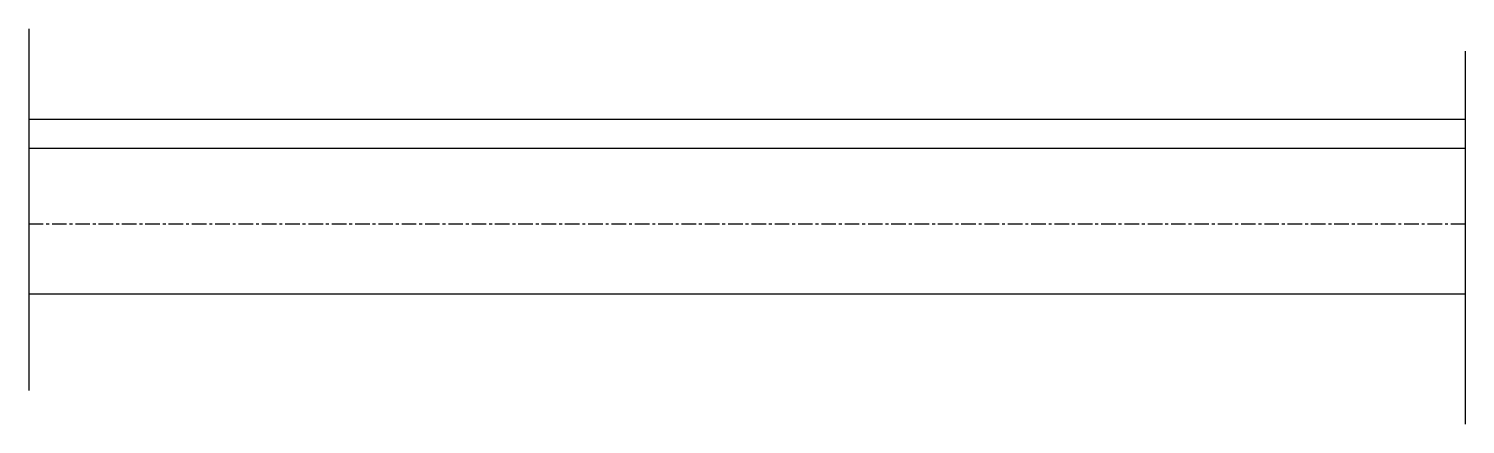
# Model space of a CAD drawing. Extents: x 68 to 1300, y 690 to 1029.
import ezdxf

# ---------------------------------------------------------------- set-up
doc = ezdxf.new("R2010")
doc.units = 0
doc.header["$LTSCALE"] = 10
doc.linetypes.add('CENTER', pattern=[2, 1.25, -0.25, 0.25, -0.25])
doc.layers.get('0').update_dxf_attribs({"linetype": 'CONTINUOUS'})
doc.layers.add('CEN', color=7, linetype='CENTER')

msp = doc.modelspace()

# ---------------------------------------------------------------- linework, layer by layer
for p, q in [((67.6, 1029.3), (67.6, 718.9)), ((1300, 1009.9), (1300, 689.8)), ((67.6, 951.7), (1300, 951.7)), ((67.6, 926.7), (1300, 926.7)), ((67.6, 801.7), (1300, 801.7))]:
    msp.add_line(p, q)
at = {"layer": 'CEN', "linetype": 'CENTER'}
msp.add_line((67.6, 861.7), (1300, 861.7), dxfattribs=at)

doc.saveas('drawing.dxf')
